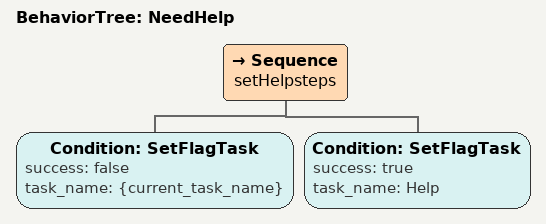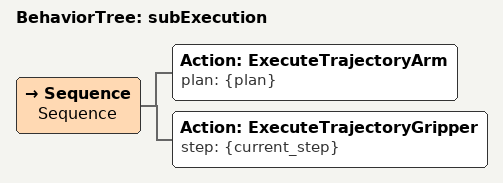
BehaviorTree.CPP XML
<BehaviorTree ID="NeedHelp">
  <Sequence name="setHelpsteps">
    <Condition ID="SetFlagTask" success="false" task_name="{current_task_name}"/>
    <Condition ID="SetFlagTask" success="true" task_name="Help"/>
  </Sequence>
</BehaviorTree>

<BehaviorTree ID="subExecution">
  <Sequence name="Sequence">
    <Action ID="ExecuteTrajectoryArm" plan="{plan}"/>
    <Action ID="ExecuteTrajectoryGripper" step="{current_step}"/>
  </Sequence>
</BehaviorTree>
